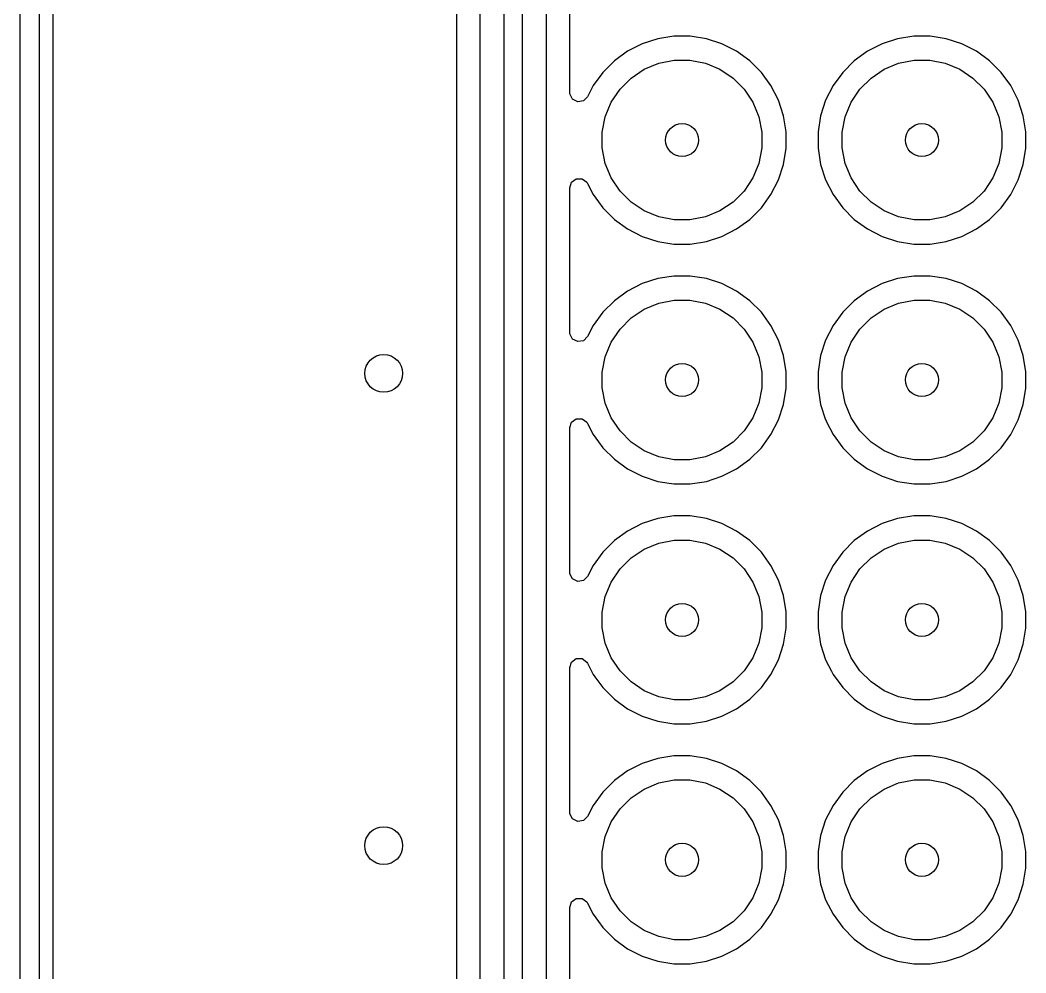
# Model space of a CAD drawing. Extents: x 0 to 130, y -140 to 0.
# Drawn here: x -0.1 to 10.55, y -76.35 to -66.26 of the extents above; entities that cross this region are included whole.
import ezdxf

# ---------------------------------------------------------------- set-up
doc = ezdxf.new("R2010")
doc.units = 0
doc.layers.add('BLACK', color=7, linetype='CONTINUOUS')

msp = doc.modelspace()

# ---------------------------------------------------------------- linework, layer by layer
at = {"layer": 'BLACK', "linetype": 'CONTINUOUS'}
for p, q in [((-0.1, -140), (-0.1, 0)), ((0.1, -0.1), (0.1, -139.9)), ((0.2505, -100.463385), (0.2505, -51.252566)), ((4.5205, -51.252566), (4.5205, -96.045438)), ((4.771, -95.996), (4.771, -51.302)), ((5.021, -51.353776), (5.021, -95.944224)), ((5.221, -95.809604), (5.221, -51.488396)), ((5.471, -51.540172), (5.471, -95.757828)), ((5.7215, -67.026138), (5.7215, -65.493861)), ((6.652293, -66.456598), (6.487561, -66.510123)), ((6.652297, -66.456597), (6.652293, -66.456598)), ((6.823386, -66.4295), (6.652297, -66.456597)), ((6.823389, -66.4295), (6.823386, -66.4295)), ((6.996611, -66.4295), (6.823389, -66.4295)), ((6.996614, -66.4295), (6.996611, -66.4295)), ((7.167702, -66.456597), (6.996614, -66.4295)), ((7.167706, -66.456598), (7.167702, -66.456597)), ((7.332438, -66.510123), (7.167706, -66.456598)), ((9.192293, -66.456598), (9.027561, -66.510123)), ((9.192297, -66.456597), (9.192293, -66.456598)), ((9.363386, -66.4295), (9.192297, -66.456597)), ((9.363389, -66.4295), (9.363386, -66.4295)), ((9.536611, -66.4295), (9.363389, -66.4295)), ((9.536614, -66.4295), (9.536611, -66.4295)), ((9.707702, -66.456597), (9.536614, -66.4295)), ((9.707706, -66.456598), (9.707702, -66.456597)), ((9.872438, -66.510123), (9.707706, -66.456598)), ((6.487558, -66.510125), (6.333214, -66.588766)), ((6.487561, -66.510123), (6.487558, -66.510125)), ((7.332441, -66.510125), (7.332438, -66.510123)), ((7.486785, -66.588766), (7.332441, -66.510125)), ((9.027558, -66.510125), (8.873214, -66.588766)), ((9.027561, -66.510123), (9.027558, -66.510125)), ((9.872441, -66.510125), (9.872438, -66.510123)), ((10.026785, -66.588766), (9.872441, -66.510125)), ((6.333214, -66.588766), (6.193073, -66.690585)), ((7.486787, -66.588767), (7.486785, -66.588766)), ((7.486788, -66.588768), (7.486787, -66.588767)), ((7.626928, -66.690586), (7.486788, -66.588768)), ((8.873214, -66.588766), (8.733073, -66.690585)), ((10.026787, -66.588767), (10.026785, -66.588766)), ((10.026788, -66.588768), (10.026787, -66.588767)), ((10.166928, -66.690586), (10.026788, -66.588768)), ((6.193073, -66.690585), (6.070585, -66.813073)), ((6.509313, -66.780367), (6.663258, -66.716601)), ((6.663258, -66.716601), (6.826685, -66.684093)), ((6.826685, -66.684093), (6.993315, -66.684093)), ((6.993315, -66.684093), (7.156742, -66.716601)), ((7.156742, -66.716601), (7.310687, -66.780367)), ((7.749414, -66.813072), (7.626928, -66.690586)), ((8.733073, -66.690585), (8.610585, -66.813073)), ((9.049313, -66.780367), (9.203258, -66.716601)), ((9.203258, -66.716601), (9.366685, -66.684093)), ((9.366685, -66.684093), (9.533315, -66.684093)), ((9.533315, -66.684093), (9.696742, -66.716601)), ((9.696742, -66.716601), (9.850687, -66.780367)), ((10.289414, -66.813072), (10.166928, -66.690586)), ((6.070585, -66.813073), (5.968766, -66.953214)), ((6.252941, -66.990766), (6.370766, -66.872941)), ((6.370766, -66.872941), (6.509313, -66.780367)), ((7.310687, -66.780367), (7.449234, -66.872941)), ((7.449234, -66.872941), (7.567059, -66.990766)), ((7.851232, -66.953212), (7.749414, -66.813072)), ((8.610585, -66.813073), (8.508766, -66.953214)), ((8.792941, -66.990766), (8.910766, -66.872941)), ((8.910766, -66.872941), (9.049313, -66.780367)), ((9.850687, -66.780367), (9.989234, -66.872941)), ((9.989234, -66.872941), (10.107059, -66.990766)), ((10.391232, -66.953212), (10.289414, -66.813072)), ((5.968766, -66.953214), (5.90871, -67.071083)), ((6.160367, -67.129313), (6.252941, -66.990766)), ((7.567059, -66.990766), (7.659633, -67.129313)), ((7.929873, -67.107555), (7.851232, -66.953212)), ((8.508766, -66.953214), (8.430125, -67.107558)), ((8.700367, -67.129313), (8.792941, -66.990766)), ((10.107059, -66.990766), (10.199633, -67.129313)), ((10.469873, -67.107555), (10.391232, -66.953212)), ((5.722719, -67.041625), (5.7215, -67.026138)), ((5.750497, -67.096142), (5.722719, -67.041625)), ((5.805013, -67.123919), (5.750497, -67.096142)), ((5.90871, -67.071083), (5.865445, -67.114348)), ((5.865445, -67.114348), (5.805013, -67.123919)), ((6.096601, -67.283258), (6.160367, -67.129313)), ((7.659633, -67.129313), (7.723399, -67.283258)), ((7.929873, -67.107557), (7.929873, -67.107555)), ((7.929874, -67.107558), (7.929873, -67.107557)), ((7.929876, -67.107561), (7.929874, -67.107558)), ((7.983401, -67.272293), (7.929876, -67.107561)), ((8.430123, -67.107561), (8.376598, -67.272293)), ((8.430125, -67.107558), (8.430123, -67.107561)), ((8.636601, -67.283258), (8.700367, -67.129313)), ((10.199633, -67.129313), (10.263399, -67.283258)), ((10.469873, -67.107557), (10.469873, -67.107555)), ((10.469874, -67.107558), (10.469873, -67.107557)), ((10.469876, -67.107561), (10.469874, -67.107558)), ((10.523401, -67.272293), (10.469876, -67.107561)), ((6.064093, -67.446685), (6.096601, -67.283258)), ((7.723399, -67.283258), (7.755907, -67.446685)), ((7.983402, -67.272297), (7.983401, -67.272293)), ((8.0105, -67.443385), (7.983402, -67.272297)), ((8.376597, -67.272297), (8.3495, -67.443385)), ((8.376598, -67.272293), (8.376597, -67.272297)), ((8.604093, -67.446685), (8.636601, -67.283258)), ((10.263399, -67.283258), (10.295907, -67.446685)), ((10.523402, -67.272297), (10.523401, -67.272293)), ((10.5505, -67.443385), (10.523402, -67.272297)), ((6.064093, -67.613315), (6.064093, -67.446685)), ((7.755907, -67.446685), (7.755907, -67.613315)), ((8.0105, -67.616614), (8.0105, -67.443385)), ((8.3495, -67.443385), (8.3495, -67.616614)), ((8.604093, -67.613315), (8.604093, -67.446685)), ((10.295907, -67.446685), (10.295907, -67.613315)), ((10.5505, -67.616614), (10.5505, -67.443385)), ((6.096601, -67.776742), (6.064093, -67.613315)), ((7.755907, -67.613315), (7.723399, -67.776742)), ((7.983402, -67.787702), (8.0105, -67.616614)), ((8.3495, -67.616614), (8.376597, -67.787702)), ((8.636601, -67.776742), (8.604093, -67.613315)), ((10.295907, -67.613315), (10.263399, -67.776742)), ((10.523402, -67.787702), (10.5505, -67.616614)), ((6.160367, -67.930687), (6.096601, -67.776742)), ((7.723399, -67.776742), (7.659633, -67.930687)), ((7.929876, -67.952438), (7.983401, -67.787706)), ((7.983401, -67.787706), (7.983402, -67.787702)), ((8.376597, -67.787702), (8.376598, -67.787706)), ((8.376598, -67.787706), (8.430123, -67.952438)), ((8.700367, -67.930687), (8.636601, -67.776742)), ((10.263399, -67.776742), (10.199633, -67.930687)), ((10.469876, -67.952438), (10.523401, -67.787706)), ((10.523401, -67.787706), (10.523402, -67.787702)), ((5.740407, -67.97567), (5.789907, -67.939706)), ((5.789907, -67.939706), (5.851093, -67.939706)), ((5.851093, -67.939706), (5.900593, -67.97567)), ((6.252941, -68.069234), (6.160367, -67.930687)), ((7.659633, -67.930687), (7.567059, -68.069234)), ((8.792941, -68.069234), (8.700367, -67.930687)), ((10.199633, -67.930687), (10.107059, -68.069234)), ((5.7215, -68.033861), (5.740407, -67.97567)), ((5.7215, -69.566138), (5.7215, -68.033861)), ((5.900593, -67.97567), (5.90871, -67.988916)), ((5.90871, -67.988916), (5.968766, -68.106786)), ((7.851232, -68.106788), (7.929873, -67.952445)), ((7.929873, -67.952445), (7.929874, -67.95244)), ((7.929874, -67.95244), (7.929876, -67.952438)), ((8.430123, -67.952438), (8.430125, -67.952441)), ((8.430125, -67.952441), (8.430126, -67.952444)), ((8.430126, -67.952444), (8.430127, -67.952445)), ((8.430127, -67.952445), (8.508768, -68.106788)), ((10.391232, -68.106788), (10.469873, -67.952445)), ((10.469873, -67.952445), (10.469874, -67.95244)), ((10.469874, -67.95244), (10.469876, -67.952438)), ((5.968766, -68.106786), (6.024451, -68.18343)), ((6.370766, -68.187059), (6.252941, -68.069234)), ((7.567059, -68.069234), (7.449234, -68.187059)), ((7.749414, -68.246928), (7.851232, -68.106788)), ((8.508768, -68.106788), (8.610586, -68.246928)), ((8.910766, -68.187059), (8.792941, -68.069234)), ((10.107059, -68.069234), (9.989234, -68.187059)), ((10.289414, -68.246928), (10.391232, -68.106788)), ((6.024451, -68.18343), (6.070586, -68.246928)), ((6.070586, -68.246928), (6.193072, -68.369414)), ((6.509313, -68.279633), (6.370766, -68.187059)), ((7.449234, -68.187059), (7.310687, -68.279633)), ((7.626928, -68.369414), (7.749414, -68.246928)), ((8.610586, -68.246928), (8.733072, -68.369414)), ((9.049313, -68.279633), (8.910766, -68.187059)), ((9.989234, -68.187059), (9.850687, -68.279633)), ((10.166928, -68.369414), (10.289414, -68.246928)), ((6.193072, -68.369414), (6.333212, -68.471232)), ((6.663258, -68.343399), (6.509313, -68.279633)), ((6.826685, -68.375907), (6.663258, -68.343399)), ((6.993315, -68.375907), (6.826685, -68.375907)), ((7.156742, -68.343399), (6.993315, -68.375907)), ((7.310687, -68.279633), (7.156742, -68.343399)), ((7.486788, -68.471232), (7.626928, -68.369414)), ((8.733072, -68.369414), (8.873212, -68.471232)), ((9.203258, -68.343399), (9.049313, -68.279633)), ((9.366685, -68.375907), (9.203258, -68.343399)), ((9.533315, -68.375907), (9.366685, -68.375907)), ((9.696742, -68.343399), (9.533315, -68.375907)), ((9.850687, -68.279633), (9.696742, -68.343399)), ((10.026788, -68.471232), (10.166928, -68.369414)), ((6.333212, -68.471232), (6.487555, -68.549873)), ((7.332445, -68.549873), (7.486788, -68.471232)), ((8.873212, -68.471232), (9.027555, -68.549873)), ((9.872445, -68.549873), (10.026788, -68.471232)), ((6.487555, -68.549873), (6.487557, -68.549873)), ((6.487557, -68.549873), (6.487558, -68.549874)), ((6.487558, -68.549874), (6.487561, -68.549876)), ((6.487561, -68.549876), (6.652293, -68.603401)), ((7.167706, -68.603401), (7.332438, -68.549876)), ((7.332438, -68.549876), (7.33244, -68.549874)), ((7.33244, -68.549874), (7.332445, -68.549873)), ((9.027555, -68.549873), (9.027557, -68.549873)), ((9.027557, -68.549873), (9.027558, -68.549874)), ((9.027558, -68.549874), (9.027561, -68.549876)), ((9.027561, -68.549876), (9.192293, -68.603401)), ((9.707706, -68.603401), (9.872438, -68.549876)), ((9.872438, -68.549876), (9.87244, -68.549874)), ((9.87244, -68.549874), (9.872445, -68.549873)), ((6.652293, -68.603401), (6.652297, -68.603402)), ((6.652297, -68.603402), (6.823386, -68.6305)), ((6.823386, -68.6305), (6.823389, -68.6305)), ((6.823389, -68.6305), (6.996614, -68.6305)), ((6.996614, -68.6305), (7.167702, -68.603402)), ((7.167702, -68.603402), (7.167706, -68.603401)), ((9.192293, -68.603401), (9.192297, -68.603402)), ((9.192297, -68.603402), (9.363386, -68.6305)), ((9.363386, -68.6305), (9.363389, -68.6305)), ((9.363389, -68.6305), (9.536614, -68.6305)), ((9.536614, -68.6305), (9.707702, -68.603402)), ((9.707702, -68.603402), (9.707706, -68.603401)), ((6.652293, -68.996598), (6.487561, -69.050123)), ((6.652297, -68.996597), (6.652293, -68.996598)), ((6.823386, -68.9695), (6.652297, -68.996597)), ((6.823389, -68.9695), (6.823386, -68.9695)), ((6.996611, -68.9695), (6.823389, -68.9695)), ((6.996614, -68.9695), (6.996611, -68.9695)), ((7.167702, -68.996597), (6.996614, -68.9695)), ((7.167706, -68.996598), (7.167702, -68.996597)), ((7.332438, -69.050123), (7.167706, -68.996598)), ((9.192293, -68.996598), (9.027561, -69.050123)), ((9.192297, -68.996597), (9.192293, -68.996598)), ((9.363386, -68.9695), (9.192297, -68.996597)), ((9.363389, -68.9695), (9.363386, -68.9695)), ((9.536611, -68.9695), (9.363389, -68.9695)), ((9.536614, -68.9695), (9.536611, -68.9695)), ((9.707702, -68.996597), (9.536614, -68.9695)), ((9.707706, -68.996598), (9.707702, -68.996597)), ((9.872438, -69.050123), (9.707706, -68.996598)), ((6.487558, -69.050125), (6.333214, -69.128766)), ((6.487561, -69.050123), (6.487558, -69.050125)), ((7.332441, -69.050125), (7.332438, -69.050123)), ((7.486785, -69.128766), (7.332441, -69.050125)), ((9.027558, -69.050125), (8.873214, -69.128766)), ((9.027561, -69.050123), (9.027558, -69.050125)), ((9.872441, -69.050125), (9.872438, -69.050123)), ((10.026785, -69.128766), (9.872441, -69.050125)), ((6.333214, -69.128766), (6.193073, -69.230585)), ((6.663258, -69.256601), (6.826685, -69.224093)), ((6.826685, -69.224093), (6.993315, -69.224093)), ((6.993315, -69.224093), (7.156742, -69.256601)), ((7.486787, -69.128767), (7.486785, -69.128766)), ((7.486788, -69.128768), (7.486787, -69.128767)), ((7.626928, -69.230586), (7.486788, -69.128768)), ((8.873214, -69.128766), (8.733073, -69.230585)), ((9.203258, -69.256601), (9.366685, -69.224093)), ((9.366685, -69.224093), (9.533315, -69.224093)), ((9.533315, -69.224093), (9.696742, -69.256601)), ((10.026787, -69.128767), (10.026785, -69.128766)), ((10.026788, -69.128768), (10.026787, -69.128767)), ((10.166928, -69.230586), (10.026788, -69.128768)), ((6.193073, -69.230585), (6.070585, -69.353073)), ((6.370766, -69.412941), (6.509313, -69.320367)), ((6.509313, -69.320367), (6.663258, -69.256601)), ((7.156742, -69.256601), (7.310687, -69.320367)), ((7.310687, -69.320367), (7.449234, -69.412941)), ((7.749414, -69.353072), (7.626928, -69.230586)), ((8.733073, -69.230585), (8.610585, -69.353073)), ((8.910766, -69.412941), (9.049313, -69.320367)), ((9.049313, -69.320367), (9.203258, -69.256601)), ((9.696742, -69.256601), (9.850687, -69.320367)), ((9.850687, -69.320367), (9.989234, -69.412941)), ((10.289414, -69.353072), (10.166928, -69.230586)), ((6.070585, -69.353073), (5.968766, -69.493214)), ((6.252941, -69.530766), (6.370766, -69.412941)), ((7.449234, -69.412941), (7.567059, -69.530766)), ((7.851232, -69.493212), (7.749414, -69.353072)), ((8.610585, -69.353073), (8.508766, -69.493214)), ((8.792941, -69.530766), (8.910766, -69.412941)), ((9.989234, -69.412941), (10.107059, -69.530766)), ((10.391232, -69.493212), (10.289414, -69.353072)), ((5.968766, -69.493214), (5.90871, -69.611083)), ((6.160367, -69.669313), (6.252941, -69.530766)), ((7.567059, -69.530766), (7.659633, -69.669313)), ((7.929873, -69.647555), (7.851232, -69.493212)), ((8.508766, -69.493214), (8.430125, -69.647558)), ((8.700367, -69.669313), (8.792941, -69.530766)), ((10.107059, -69.530766), (10.199633, -69.669313)), ((10.469873, -69.647555), (10.391232, -69.493212)), ((5.722719, -69.581625), (5.7215, -69.566138)), ((5.750497, -69.636142), (5.722719, -69.581625)), ((5.805013, -69.663919), (5.750497, -69.636142)), ((5.90871, -69.611083), (5.865445, -69.654348)), ((7.929873, -69.647557), (7.929873, -69.647555)), ((7.929874, -69.647558), (7.929873, -69.647557)), ((7.929876, -69.647561), (7.929874, -69.647558)), ((7.983401, -69.812293), (7.929876, -69.647561)), ((8.430123, -69.647561), (8.376598, -69.812293)), ((8.430125, -69.647558), (8.430123, -69.647561)), ((10.469873, -69.647557), (10.469873, -69.647555)), ((10.469874, -69.647558), (10.469873, -69.647557)), ((10.469876, -69.647561), (10.469874, -69.647558)), ((10.523401, -69.812293), (10.469876, -69.647561)), ((5.865445, -69.654348), (5.805013, -69.663919)), ((6.096601, -69.823258), (6.160367, -69.669313)), ((7.659633, -69.669313), (7.723399, -69.823258)), ((8.636601, -69.823258), (8.700367, -69.669313)), ((10.199633, -69.669313), (10.263399, -69.823258)), ((6.064093, -69.986685), (6.096601, -69.823258)), ((7.723399, -69.823258), (7.755907, -69.986685)), ((7.983402, -69.812297), (7.983401, -69.812293)), ((8.0105, -69.983385), (7.983402, -69.812297)), ((8.376597, -69.812297), (8.3495, -69.983385)), ((8.376598, -69.812293), (8.376597, -69.812297)), ((8.604093, -69.986685), (8.636601, -69.823258)), ((10.263399, -69.823258), (10.295907, -69.986685)), ((10.523402, -69.812297), (10.523401, -69.812293)), ((10.5505, -69.983385), (10.523402, -69.812297)), ((6.064093, -70.153315), (6.064093, -69.986685)), ((7.755907, -69.986685), (7.755907, -70.153315)), ((8.0105, -70.156614), (8.0105, -69.983385)), ((8.3495, -69.983385), (8.3495, -70.156614)), ((8.604093, -70.153315), (8.604093, -69.986685)), ((10.295907, -69.986685), (10.295907, -70.153315)), ((10.5505, -70.156614), (10.5505, -69.983385)), ((6.096601, -70.316742), (6.064093, -70.153315)), ((7.755907, -70.153315), (7.723399, -70.316742)), ((7.983402, -70.327702), (8.0105, -70.156614)), ((8.3495, -70.156614), (8.376597, -70.327702)), ((8.636601, -70.316742), (8.604093, -70.153315)), ((10.295907, -70.153315), (10.263399, -70.316742)), ((10.523402, -70.327702), (10.5505, -70.156614)), ((6.160367, -70.470687), (6.096601, -70.316742)), ((7.723399, -70.316742), (7.659633, -70.470687)), ((7.929876, -70.492438), (7.983401, -70.327706)), ((7.983401, -70.327706), (7.983402, -70.327702)), ((8.376597, -70.327702), (8.376598, -70.327706)), ((8.376598, -70.327706), (8.430123, -70.492438)), ((8.700367, -70.470687), (8.636601, -70.316742)), ((10.263399, -70.316742), (10.199633, -70.470687)), ((10.469876, -70.492438), (10.523401, -70.327706)), ((10.523401, -70.327706), (10.523402, -70.327702)), ((5.740407, -70.51567), (5.789907, -70.479706)), ((5.789907, -70.479706), (5.851093, -70.479706)), ((5.851093, -70.479706), (5.900593, -70.51567)), ((6.252941, -70.609234), (6.160367, -70.470687)), ((7.659633, -70.470687), (7.567059, -70.609234)), ((7.851232, -70.646788), (7.929873, -70.492445)), ((7.929873, -70.492445), (7.929874, -70.49244)), ((7.929874, -70.49244), (7.929876, -70.492438)), ((8.430123, -70.492438), (8.430125, -70.492441)), ((8.430125, -70.492441), (8.430126, -70.492444)), ((8.430126, -70.492444), (8.430127, -70.492445)), ((8.430127, -70.492445), (8.430475, -70.493128)), ((8.430475, -70.493128), (8.440108, -70.512035)), ((8.792941, -70.609234), (8.700367, -70.470687)), ((10.199633, -70.470687), (10.107059, -70.609234)), ((10.391232, -70.646788), (10.469873, -70.492445)), ((10.469873, -70.492445), (10.469874, -70.49244)), ((10.469874, -70.49244), (10.469876, -70.492438)), ((5.7215, -70.573861), (5.740407, -70.51567)), ((5.7215, -72.106138), (5.7215, -70.573861)), ((5.900593, -70.51567), (5.90871, -70.528916)), ((5.90871, -70.528916), (5.968766, -70.646786)), ((6.370766, -70.727059), (6.252941, -70.609234)), ((7.567059, -70.609234), (7.449234, -70.727059)), ((8.440108, -70.512035), (8.508768, -70.646788)), ((8.910766, -70.727059), (8.792941, -70.609234)), ((10.107059, -70.609234), (9.989234, -70.727059)), ((5.968766, -70.646786), (6.024451, -70.72343)), ((7.749414, -70.786928), (7.851232, -70.646788)), ((8.508768, -70.646788), (8.610586, -70.786928)), ((10.289414, -70.786928), (10.391232, -70.646788)), ((6.024451, -70.72343), (6.070586, -70.786928)), ((6.070586, -70.786928), (6.193072, -70.909414)), ((6.509313, -70.819633), (6.370766, -70.727059)), ((6.663258, -70.883399), (6.509313, -70.819633)), ((7.310687, -70.819633), (7.156742, -70.883399)), ((7.449234, -70.727059), (7.310687, -70.819633)), ((7.626928, -70.909414), (7.749414, -70.786928)), ((8.610586, -70.786928), (8.733072, -70.909414)), ((9.049313, -70.819633), (8.910766, -70.727059)), ((9.203258, -70.883399), (9.049313, -70.819633)), ((9.850687, -70.819633), (9.696742, -70.883399)), ((9.989234, -70.727059), (9.850687, -70.819633)), ((10.166928, -70.909414), (10.289414, -70.786928)), ((6.193072, -70.909414), (6.333212, -71.011232)), ((6.826685, -70.915907), (6.663258, -70.883399)), ((6.993315, -70.915907), (6.826685, -70.915907)), ((7.156742, -70.883399), (6.993315, -70.915907)), ((7.486788, -71.011232), (7.626928, -70.909414)), ((8.733072, -70.909414), (8.873212, -71.011232)), ((9.366685, -70.915907), (9.203258, -70.883399)), ((9.533315, -70.915907), (9.366685, -70.915907)), ((9.696742, -70.883399), (9.533315, -70.915907)), ((10.026788, -71.011232), (10.166928, -70.909414)), ((6.333212, -71.011232), (6.487555, -71.089873)), ((7.332445, -71.089873), (7.486788, -71.011232)), ((8.873212, -71.011232), (9.027555, -71.089873)), ((9.872445, -71.089873), (10.026788, -71.011232)), ((6.487555, -71.089873), (6.487557, -71.089873)), ((6.487557, -71.089873), (6.487558, -71.089874)), ((6.487558, -71.089874), (6.487561, -71.089876)), ((6.487561, -71.089876), (6.652293, -71.143401)), ((6.652293, -71.143401), (6.652297, -71.143402)), ((6.652297, -71.143402), (6.823386, -71.1705)), ((6.996614, -71.1705), (7.167702, -71.143402)), ((7.167702, -71.143402), (7.167706, -71.143401)), ((7.167706, -71.143401), (7.332438, -71.089876)), ((7.332438, -71.089876), (7.33244, -71.089874)), ((7.33244, -71.089874), (7.332445, -71.089873)), ((9.027555, -71.089873), (9.027557, -71.089873)), ((9.027557, -71.089873), (9.027558, -71.089874)), ((9.027558, -71.089874), (9.027561, -71.089876)), ((9.027561, -71.089876), (9.192293, -71.143401)), ((9.192293, -71.143401), (9.192297, -71.143402)), ((9.192297, -71.143402), (9.363386, -71.1705)), ((9.536614, -71.1705), (9.707702, -71.143402)), ((9.707702, -71.143402), (9.707706, -71.143401)), ((9.707706, -71.143401), (9.872438, -71.089876)), ((9.872438, -71.089876), (9.87244, -71.089874)), ((9.87244, -71.089874), (9.872445, -71.089873)), ((6.823386, -71.1705), (6.823389, -71.1705)), ((6.823389, -71.1705), (6.996614, -71.1705)), ((9.363386, -71.1705), (9.363389, -71.1705)), ((9.363389, -71.1705), (9.536614, -71.1705)), ((6.652293, -71.536598), (6.487561, -71.590123)), ((6.652297, -71.536597), (6.652293, -71.536598)), ((6.823386, -71.5095), (6.652297, -71.536597)), ((6.823389, -71.5095), (6.823386, -71.5095)), ((6.996611, -71.5095), (6.823389, -71.5095)), ((6.996614, -71.5095), (6.996611, -71.5095)), ((7.167702, -71.536597), (6.996614, -71.5095)), ((7.167706, -71.536598), (7.167702, -71.536597)), ((7.332438, -71.590123), (7.167706, -71.536598)), ((9.192293, -71.536598), (9.027561, -71.590123)), ((9.192297, -71.536597), (9.192293, -71.536598)), ((9.363386, -71.5095), (9.192297, -71.536597)), ((9.363389, -71.5095), (9.363386, -71.5095)), ((9.536611, -71.5095), (9.363389, -71.5095)), ((9.536614, -71.5095), (9.536611, -71.5095)), ((9.707702, -71.536597), (9.536614, -71.5095)), ((9.707706, -71.536598), (9.707702, -71.536597)), ((9.872438, -71.590123), (9.707706, -71.536598)), ((6.333214, -71.668766), (6.193073, -71.770585)), ((6.487558, -71.590125), (6.333214, -71.668766)), ((6.487561, -71.590123), (6.487558, -71.590125)), ((7.332441, -71.590125), (7.332438, -71.590123)), ((7.486785, -71.668766), (7.332441, -71.590125)), ((7.486787, -71.668767), (7.486785, -71.668766)), ((7.486788, -71.668768), (7.486787, -71.668767)), ((7.626928, -71.770586), (7.486788, -71.668768)), ((8.873214, -71.668766), (8.733073, -71.770585)), ((9.027558, -71.590125), (8.873214, -71.668766)), ((9.027561, -71.590123), (9.027558, -71.590125)), ((9.872441, -71.590125), (9.872438, -71.590123)), ((10.026785, -71.668766), (9.872441, -71.590125)), ((10.026787, -71.668767), (10.026785, -71.668766)), ((10.026788, -71.668768), (10.026787, -71.668767)), ((10.166928, -71.770586), (10.026788, -71.668768)), ((6.193073, -71.770585), (6.070585, -71.893073)), ((6.663258, -71.796601), (6.826685, -71.764093)), ((6.826685, -71.764093), (6.993315, -71.764093)), ((6.993315, -71.764093), (7.156742, -71.796601)), ((7.749414, -71.893072), (7.626928, -71.770586)), ((8.733073, -71.770585), (8.610585, -71.893073)), ((9.203258, -71.796601), (9.366685, -71.764093)), ((9.366685, -71.764093), (9.533315, -71.764093)), ((9.533315, -71.764093), (9.696742, -71.796601)), ((10.289414, -71.893072), (10.166928, -71.770586)), ((6.370766, -71.952941), (6.509313, -71.860367)), ((6.509313, -71.860367), (6.663258, -71.796601)), ((7.156742, -71.796601), (7.310687, -71.860367)), ((7.310687, -71.860367), (7.449234, -71.952941)), ((8.910766, -71.952941), (9.049313, -71.860367)), ((9.049313, -71.860367), (9.203258, -71.796601)), ((9.696742, -71.796601), (9.850687, -71.860367)), ((9.850687, -71.860367), (9.989234, -71.952941)), ((6.070585, -71.893073), (5.968766, -72.033214)), ((6.252941, -72.070766), (6.370766, -71.952941)), ((7.449234, -71.952941), (7.567059, -72.070766)), ((7.851232, -72.033212), (7.749414, -71.893072)), ((8.610585, -71.893073), (8.508766, -72.033214)), ((8.792941, -72.070766), (8.910766, -71.952941)), ((9.989234, -71.952941), (10.107059, -72.070766)), ((10.391232, -72.033212), (10.289414, -71.893072)), ((5.968766, -72.033214), (5.90871, -72.151083)), ((6.160367, -72.209313), (6.252941, -72.070766)), ((7.567059, -72.070766), (7.659633, -72.209313)), ((7.929873, -72.187555), (7.851232, -72.033212)), ((8.508766, -72.033214), (8.430125, -72.187558)), ((8.700367, -72.209313), (8.792941, -72.070766)), ((10.107059, -72.070766), (10.199633, -72.209313)), ((10.469873, -72.187555), (10.391232, -72.033212)), ((5.722719, -72.121625), (5.7215, -72.106138)), ((5.750497, -72.176142), (5.722719, -72.121625)), ((5.805013, -72.203919), (5.750497, -72.176142)), ((5.865445, -72.194348), (5.805013, -72.203919)), ((5.90871, -72.151083), (5.865445, -72.194348)), ((6.096601, -72.363258), (6.160367, -72.209313)), ((7.659633, -72.209313), (7.723399, -72.363258)), ((7.929873, -72.187557), (7.929873, -72.187555)), ((7.929874, -72.187558), (7.929873, -72.187557)), ((7.929876, -72.187561), (7.929874, -72.187558)), ((7.983401, -72.352293), (7.929876, -72.187561)), ((8.430123, -72.187561), (8.376598, -72.352293)), ((8.430125, -72.187558), (8.430123, -72.187561)), ((8.636601, -72.363258), (8.700367, -72.209313)), ((10.199633, -72.209313), (10.263399, -72.363258)), ((10.469873, -72.187557), (10.469873, -72.187555)), ((10.469874, -72.187558), (10.469873, -72.187557)), ((10.469876, -72.187561), (10.469874, -72.187558)), ((10.523401, -72.352293), (10.469876, -72.187561)), ((6.064093, -72.526685), (6.096601, -72.363258)), ((7.723399, -72.363258), (7.755907, -72.526685)), ((7.983402, -72.352297), (7.983401, -72.352293)), ((8.0105, -72.523385), (7.983402, -72.352297)), ((8.376597, -72.352297), (8.3495, -72.523385)), ((8.376598, -72.352293), (8.376597, -72.352297)), ((8.604093, -72.526685), (8.636601, -72.363258)), ((10.263399, -72.363258), (10.295907, -72.526685)), ((10.523402, -72.352297), (10.523401, -72.352293)), ((10.5505, -72.523385), (10.523402, -72.352297)), ((6.064093, -72.693315), (6.064093, -72.526685)), ((7.755907, -72.526685), (7.755907, -72.693315)), ((8.0105, -72.696614), (8.0105, -72.523385)), ((8.3495, -72.523385), (8.3495, -72.696614)), ((8.604093, -72.693315), (8.604093, -72.526685)), ((10.295907, -72.526685), (10.295907, -72.693315)), ((10.5505, -72.696614), (10.5505, -72.523385)), ((6.096601, -72.856742), (6.064093, -72.693315)), ((7.755907, -72.693315), (7.723399, -72.856742)), ((7.983402, -72.867702), (8.0105, -72.696614)), ((8.3495, -72.696614), (8.376597, -72.867702)), ((8.636601, -72.856742), (8.604093, -72.693315)), ((10.295907, -72.693315), (10.263399, -72.856742)), ((10.523402, -72.867702), (10.5505, -72.696614)), ((6.160367, -73.010687), (6.096601, -72.856742)), ((7.723399, -72.856742), (7.659633, -73.010687)), ((7.929876, -73.032438), (7.983401, -72.867706)), ((7.983401, -72.867706), (7.983402, -72.867702)), ((8.376597, -72.867702), (8.376598, -72.867706)), ((8.376598, -72.867706), (8.430123, -73.032438)), ((8.700367, -73.010687), (8.636601, -72.856742)), ((10.263399, -72.856742), (10.199633, -73.010687)), ((10.469876, -73.032438), (10.523401, -72.867706)), ((10.523401, -72.867706), (10.523402, -72.867702)), ((5.7215, -73.113861), (5.740407, -73.05567)), ((5.740407, -73.05567), (5.789907, -73.019706)), ((5.789907, -73.019706), (5.851093, -73.019706)), ((5.851093, -73.019706), (5.900593, -73.05567)), ((5.900593, -73.05567), (5.90871, -73.068916)), ((6.252941, -73.149234), (6.160367, -73.010687)), ((7.659633, -73.010687), (7.567059, -73.149234)), ((7.851232, -73.186788), (7.929873, -73.032445)), ((7.929873, -73.032445), (7.929874, -73.03244)), ((7.929874, -73.03244), (7.929876, -73.032438)), ((8.430123, -73.032438), (8.430125, -73.032441)), ((8.430125, -73.032441), (8.490903, -73.151727)), ((8.792941, -73.149234), (8.700367, -73.010687)), ((10.199633, -73.010687), (10.107059, -73.149234)), ((10.391232, -73.186788), (10.469873, -73.032445)), ((10.469873, -73.032445), (10.469874, -73.03244)), ((10.469874, -73.03244), (10.469876, -73.032438)), ((5.7215, -74.646138), (5.7215, -73.113861)), ((5.90871, -73.068916), (5.968766, -73.186786)), ((6.370766, -73.267059), (6.252941, -73.149234)), ((7.567059, -73.149234), (7.449234, -73.267059)), ((8.490903, -73.151727), (8.508768, -73.186788)), ((8.910766, -73.267059), (8.792941, -73.149234)), ((10.107059, -73.149234), (9.989234, -73.267059)), ((5.968766, -73.186786), (5.987372, -73.212394)), ((5.987372, -73.212394), (6.070586, -73.326928)), ((6.509313, -73.359633), (6.370766, -73.267059)), ((7.449234, -73.267059), (7.310687, -73.359633)), ((7.749414, -73.326928), (7.851232, -73.186788)), ((8.508768, -73.186788), (8.610586, -73.326928)), ((9.049313, -73.359633), (8.910766, -73.267059)), ((9.989234, -73.267059), (9.850687, -73.359633)), ((10.289414, -73.326928), (10.391232, -73.186788)), ((6.070586, -73.326928), (6.193072, -73.449414)), ((6.663258, -73.423399), (6.509313, -73.359633)), ((7.310687, -73.359633), (7.156742, -73.423399)), ((7.626928, -73.449414), (7.749414, -73.326928)), ((8.610586, -73.326928), (8.733072, -73.449414)), ((9.203258, -73.423399), (9.049313, -73.359633)), ((9.850687, -73.359633), (9.696742, -73.423399)), ((10.166928, -73.449414), (10.289414, -73.326928)), ((6.193072, -73.449414), (6.333212, -73.551232)), ((6.826685, -73.455907), (6.663258, -73.423399)), ((6.993315, -73.455907), (6.826685, -73.455907)), ((7.156742, -73.423399), (6.993315, -73.455907)), ((7.486788, -73.551232), (7.626928, -73.449414)), ((8.733072, -73.449414), (8.873212, -73.551232)), ((9.366685, -73.455907), (9.203258, -73.423399)), ((9.533315, -73.455907), (9.366685, -73.455907)), ((9.696742, -73.423399), (9.533315, -73.455907)), ((10.026788, -73.551232), (10.166928, -73.449414)), ((6.333212, -73.551232), (6.487555, -73.629873)), ((7.332445, -73.629873), (7.486788, -73.551232)), ((8.873212, -73.551232), (9.027555, -73.629873)), ((9.872445, -73.629873), (10.026788, -73.551232)), ((6.487555, -73.629873), (6.487557, -73.629873)), ((6.487557, -73.629873), (6.487558, -73.629874)), ((6.487558, -73.629874), (6.487561, -73.629876)), ((6.487561, -73.629876), (6.652293, -73.683401)), ((6.652293, -73.683401), (6.652297, -73.683402)), ((6.652297, -73.683402), (6.823386, -73.7105)), ((6.996614, -73.7105), (7.167702, -73.683402)), ((7.167702, -73.683402), (7.167706, -73.683401)), ((7.167706, -73.683401), (7.332438, -73.629876)), ((7.332438, -73.629876), (7.33244, -73.629874)), ((7.33244, -73.629874), (7.332445, -73.629873)), ((9.027555, -73.629873), (9.027557, -73.629873)), ((9.027557, -73.629873), (9.027558, -73.629874)), ((9.027558, -73.629874), (9.027561, -73.629876)), ((9.027561, -73.629876), (9.192293, -73.683401)), ((9.192293, -73.683401), (9.192297, -73.683402)), ((9.192297, -73.683402), (9.363386, -73.7105)), ((9.536614, -73.7105), (9.707702, -73.683402)), ((9.707702, -73.683402), (9.707706, -73.683401)), ((9.707706, -73.683401), (9.872438, -73.629876)), ((9.872438, -73.629876), (9.87244, -73.629874)), ((9.87244, -73.629874), (9.872445, -73.629873)), ((6.823386, -73.7105), (6.823389, -73.7105)), ((6.823389, -73.7105), (6.996614, -73.7105)), ((9.363386, -73.7105), (9.363389, -73.7105)), ((9.363389, -73.7105), (9.536614, -73.7105)), ((6.652293, -74.076598), (6.487561, -74.130123)), ((6.652297, -74.076597), (6.652293, -74.076598)), ((6.823386, -74.0495), (6.652297, -74.076597)), ((6.823389, -74.0495), (6.823386, -74.0495)), ((6.996611, -74.0495), (6.823389, -74.0495)), ((6.996614, -74.0495), (6.996611, -74.0495)), ((7.167702, -74.076597), (6.996614, -74.0495)), ((7.167706, -74.076598), (7.167702, -74.076597)), ((7.332438, -74.130123), (7.167706, -74.076598)), ((9.192293, -74.076598), (9.027561, -74.130123)), ((9.192297, -74.076597), (9.192293, -74.076598)), ((9.363386, -74.0495), (9.192297, -74.076597)), ((9.363389, -74.0495), (9.363386, -74.0495)), ((9.536611, -74.0495), (9.363389, -74.0495)), ((9.536614, -74.0495), (9.536611, -74.0495)), ((9.707702, -74.076597), (9.536614, -74.0495)), ((9.707706, -74.076598), (9.707702, -74.076597)), ((9.872438, -74.130123), (9.707706, -74.076598)), ((6.333214, -74.208766), (6.193073, -74.310585)), ((6.487558, -74.130125), (6.333214, -74.208766)), ((6.487561, -74.130123), (6.487558, -74.130125)), ((7.332441, -74.130125), (7.332438, -74.130123)), ((7.486785, -74.208766), (7.332441, -74.130125)), ((7.486787, -74.208767), (7.486785, -74.208766)), ((7.486788, -74.208768), (7.486787, -74.208767)), ((7.626928, -74.310586), (7.486788, -74.208768)), ((8.873214, -74.208766), (8.733073, -74.310585)), ((9.027558, -74.130125), (8.873214, -74.208766)), ((9.027561, -74.130123), (9.027558, -74.130125)), ((9.872441, -74.130125), (9.872438, -74.130123)), ((10.026785, -74.208766), (9.872441, -74.130125)), ((10.026787, -74.208767), (10.026785, -74.208766)), ((10.026788, -74.208768), (10.026787, -74.208767)), ((10.166928, -74.310586), (10.026788, -74.208768)), ((6.193073, -74.310585), (6.070585, -74.433073)), ((6.509313, -74.400367), (6.663258, -74.336601)), ((6.663258, -74.336601), (6.826685, -74.304093)), ((6.826685, -74.304093), (6.993315, -74.304093)), ((6.993315, -74.304093), (7.156742, -74.336601)), ((7.156742, -74.336601), (7.310687, -74.400367)), ((7.749414, -74.433072), (7.626928, -74.310586)), ((8.733073, -74.310585), (8.610585, -74.433073)), ((9.049313, -74.400367), (9.203258, -74.336601)), ((9.203258, -74.336601), (9.366685, -74.304093)), ((9.366685, -74.304093), (9.533315, -74.304093)), ((9.533315, -74.304093), (9.696742, -74.336601)), ((9.696742, -74.336601), (9.850687, -74.400367)), ((10.289414, -74.433072), (10.166928, -74.310586)), ((6.070585, -74.433073), (5.968766, -74.573214)), ((6.370766, -74.492941), (6.509313, -74.400367)), ((7.310687, -74.400367), (7.449234, -74.492941)), ((7.851232, -74.573212), (7.749414, -74.433072)), ((8.610585, -74.433073), (8.508766, -74.573214)), ((8.910766, -74.492941), (9.049313, -74.400367)), ((9.850687, -74.400367), (9.989234, -74.492941)), ((10.391232, -74.573212), (10.289414, -74.433072)), ((6.252941, -74.610766), (6.370766, -74.492941)), ((7.449234, -74.492941), (7.567059, -74.610766)), ((8.792941, -74.610766), (8.910766, -74.492941)), ((9.989234, -74.492941), (10.107059, -74.610766)), ((5.722719, -74.661625), (5.7215, -74.646138)), ((5.968766, -74.573214), (5.90871, -74.691083)), ((6.160367, -74.749313), (6.252941, -74.610766)), ((7.567059, -74.610766), (7.659633, -74.749313)), ((7.929873, -74.727555), (7.851232, -74.573212)), ((8.508766, -74.573214), (8.430125, -74.727558)), ((8.700367, -74.749313), (8.792941, -74.610766)), ((10.107059, -74.610766), (10.199633, -74.749313)), ((10.469873, -74.727555), (10.391232, -74.573212)), ((5.750497, -74.716142), (5.722719, -74.661625)), ((5.805013, -74.743919), (5.750497, -74.716142)), ((5.865445, -74.734348), (5.805013, -74.743919)), ((5.90871, -74.691083), (5.865445, -74.734348)), ((6.096601, -74.903258), (6.160367, -74.749313)), ((7.659633, -74.749313), (7.723399, -74.903258)), ((7.929873, -74.727557), (7.929873, -74.727555)), ((7.929874, -74.727558), (7.929873, -74.727557)), ((7.929876, -74.727561), (7.929874, -74.727558)), ((7.983401, -74.892293), (7.929876, -74.727561)), ((8.430123, -74.727561), (8.376598, -74.892293)), ((8.430125, -74.727558), (8.430123, -74.727561)), ((8.636601, -74.903258), (8.700367, -74.749313)), ((10.199633, -74.749313), (10.263399, -74.903258)), ((10.469873, -74.727557), (10.469873, -74.727555)), ((10.469874, -74.727558), (10.469873, -74.727557)), ((10.469876, -74.727561), (10.469874, -74.727558)), ((10.523401, -74.892293), (10.469876, -74.727561)), ((6.064093, -75.066685), (6.096601, -74.903258)), ((7.723399, -74.903258), (7.755907, -75.066685)), ((7.983402, -74.892297), (7.983401, -74.892293)), ((8.0105, -75.063385), (7.983402, -74.892297)), ((8.376597, -74.892297), (8.3495, -75.063385)), ((8.376598, -74.892293), (8.376597, -74.892297)), ((8.604093, -75.066685), (8.636601, -74.903258)), ((10.263399, -74.903258), (10.295907, -75.066685)), ((10.523402, -74.892297), (10.523401, -74.892293)), ((10.5505, -75.063385), (10.523402, -74.892297)), ((6.064093, -75.233315), (6.064093, -75.066685)), ((7.755907, -75.066685), (7.755907, -75.233315)), ((8.0105, -75.236614), (8.0105, -75.063385)), ((8.3495, -75.063385), (8.3495, -75.236614)), ((8.604093, -75.233315), (8.604093, -75.066685)), ((10.295907, -75.066685), (10.295907, -75.233315)), ((10.5505, -75.236614), (10.5505, -75.063385)), ((6.096601, -75.396742), (6.064093, -75.233315)), ((7.755907, -75.233315), (7.723399, -75.396742)), ((7.983402, -75.407702), (8.0105, -75.236614)), ((8.3495, -75.236614), (8.376597, -75.407702)), ((8.636601, -75.396742), (8.604093, -75.233315)), ((10.295907, -75.233315), (10.263399, -75.396742)), ((10.523402, -75.407702), (10.5505, -75.236614)), ((6.160367, -75.550687), (6.096601, -75.396742)), ((7.723399, -75.396742), (7.659633, -75.550687)), ((8.700367, -75.550687), (8.636601, -75.396742)), ((10.263399, -75.396742), (10.199633, -75.550687)), ((7.929876, -75.572438), (7.983401, -75.407706)), ((7.983401, -75.407706), (7.983402, -75.407702)), ((8.376597, -75.407702), (8.376598, -75.407706)), ((8.376598, -75.407706), (8.430123, -75.572438)), ((10.469876, -75.572438), (10.523401, -75.407706)), ((10.523401, -75.407706), (10.523402, -75.407702)), ((5.7215, -75.653861), (5.740407, -75.59567)), ((5.740407, -75.59567), (5.789907, -75.559706)), ((5.789907, -75.559706), (5.851093, -75.559706)), ((5.851093, -75.559706), (5.900593, -75.59567)), ((5.900593, -75.59567), (5.90871, -75.608916)), ((5.90871, -75.608916), (5.968766, -75.726786)), ((6.252941, -75.689234), (6.160367, -75.550687)), ((7.659633, -75.550687), (7.567059, -75.689234)), ((7.851232, -75.726788), (7.929873, -75.572445)), ((7.929873, -75.572445), (7.929874, -75.57244)), ((7.929874, -75.57244), (7.929876, -75.572438)), ((8.430123, -75.572438), (8.430125, -75.572441)), ((8.430125, -75.572441), (8.430126, -75.572444)), ((8.430126, -75.572444), (8.430127, -75.572445)), ((8.430127, -75.572445), (8.508768, -75.726788)), ((8.792941, -75.689234), (8.700367, -75.550687)), ((10.199633, -75.550687), (10.107059, -75.689234)), ((10.391232, -75.726788), (10.469873, -75.572445)), ((10.469873, -75.572445), (10.469874, -75.57244)), ((10.469874, -75.57244), (10.469876, -75.572438)), ((5.7215, -77.186138), (5.7215, -75.653861)), ((6.370766, -75.807059), (6.252941, -75.689234)), ((7.567059, -75.689234), (7.449234, -75.807059)), ((8.910766, -75.807059), (8.792941, -75.689234)), ((10.107059, -75.689234), (9.989234, -75.807059)), ((5.968766, -75.726786), (6.024451, -75.80343)), ((6.024451, -75.80343), (6.070586, -75.866928)), ((6.509313, -75.899633), (6.370766, -75.807059)), ((7.449234, -75.807059), (7.310687, -75.899633)), ((7.749414, -75.866928), (7.851232, -75.726788)), ((8.508768, -75.726788), (8.610586, -75.866928)), ((9.049313, -75.899633), (8.910766, -75.807059)), ((9.989234, -75.807059), (9.850687, -75.899633)), ((10.289414, -75.866928), (10.391232, -75.726788)), ((6.070586, -75.866928), (6.193072, -75.989414)), ((6.663258, -75.963399), (6.509313, -75.899633)), ((7.310687, -75.899633), (7.156742, -75.963399)), ((7.626928, -75.989414), (7.749414, -75.866928)), ((8.610586, -75.866928), (8.733072, -75.989414)), ((9.203258, -75.963399), (9.049313, -75.899633)), ((9.850687, -75.899633), (9.696742, -75.963399)), ((10.166928, -75.989414), (10.289414, -75.866928)), ((6.193072, -75.989414), (6.333212, -76.091232)), ((6.826685, -75.995907), (6.663258, -75.963399)), ((6.993315, -75.995907), (6.826685, -75.995907)), ((7.156742, -75.963399), (6.993315, -75.995907)), ((7.486788, -76.091232), (7.626928, -75.989414)), ((8.733072, -75.989414), (8.873212, -76.091232)), ((9.366685, -75.995907), (9.203258, -75.963399)), ((9.533315, -75.995907), (9.366685, -75.995907)), ((9.696742, -75.963399), (9.533315, -75.995907)), ((10.026788, -76.091232), (10.166928, -75.989414)), ((6.333212, -76.091232), (6.487555, -76.169873)), ((7.332445, -76.169873), (7.486788, -76.091232)), ((8.873212, -76.091232), (9.027555, -76.169873)), ((9.872445, -76.169873), (10.026788, -76.091232)), ((6.487555, -76.169873), (6.487557, -76.169873)), ((6.487557, -76.169873), (6.487558, -76.169874)), ((6.487558, -76.169874), (6.487561, -76.169876)), ((6.487561, -76.169876), (6.652293, -76.223401)), ((6.652293, -76.223401), (6.652297, -76.223402)), ((6.652297, -76.223402), (6.823386, -76.2505)), ((6.823386, -76.2505), (6.823389, -76.2505)), ((6.823389, -76.2505), (6.996614, -76.2505)), ((6.996614, -76.2505), (7.167702, -76.223402)), ((7.167702, -76.223402), (7.167706, -76.223401)), ((7.167706, -76.223401), (7.332438, -76.169876)), ((7.332438, -76.169876), (7.33244, -76.169874)), ((7.33244, -76.169874), (7.332445, -76.169873)), ((9.027555, -76.169873), (9.027557, -76.169873)), ((9.027557, -76.169873), (9.027558, -76.169874)), ((9.027558, -76.169874), (9.027561, -76.169876)), ((9.027561, -76.169876), (9.192293, -76.223401)), ((9.192293, -76.223401), (9.192297, -76.223402)), ((9.192297, -76.223402), (9.363386, -76.2505)), ((9.363386, -76.2505), (9.363389, -76.2505)), ((9.363389, -76.2505), (9.536614, -76.2505)), ((9.536614, -76.2505), (9.707702, -76.223402)), ((9.707702, -76.223402), (9.707706, -76.223401)), ((9.707706, -76.223401), (9.872438, -76.169876)), ((9.872438, -76.169876), (9.87244, -76.169874)), ((9.87244, -76.169874), (9.872445, -76.169873))]:
    msp.add_line(p, q, dxfattribs=at)
at = {"layer": 'BLACK'}
for centre, radius in [((6.91, -67.53), 0.175), ((6.91, -67.53), 0.175), ((9.45, -67.53), 0.175), ((9.45, -67.53), 0.175), ((3.75, -70), 0.2), ((6.91, -70.07), 0.175), ((6.91, -70.07), 0.175), ((9.45, -70.07), 0.175), ((9.45, -70.07), 0.175), ((6.91, -72.61), 0.175), ((6.91, -72.61), 0.175), ((9.45, -72.61), 0.175), ((9.45, -72.61), 0.175), ((3.75, -75), 0.2), ((6.91, -75.15), 0.175), ((6.91, -75.15), 0.175), ((9.45, -75.15), 0.175), ((9.45, -75.15), 0.175)]:
    msp.add_circle(centre, radius, dxfattribs=at)
at = {"layer": 'WHITE'}
for centre in [(6.91, -67.53), (9.45, -67.53), (6.91, -70.07), (9.45, -70.07), (6.91, -72.61), (9.45, -72.61), (6.91, -75.15), (9.45, -75.15)]:
    msp.add_circle(centre, 0.175, dxfattribs=at)

doc.saveas('drawing.dxf')
